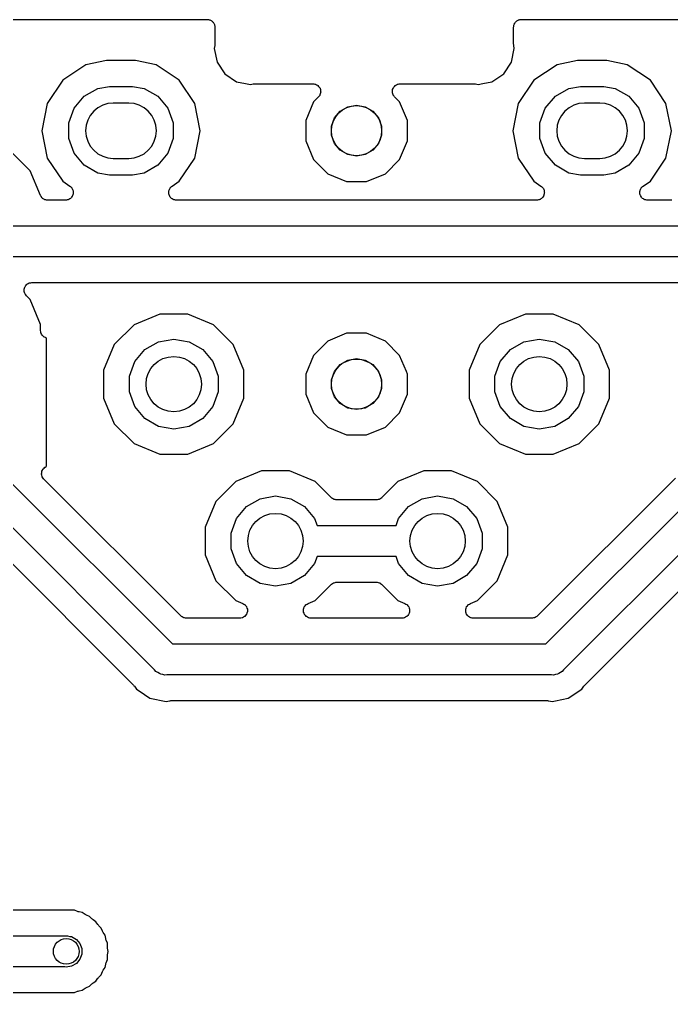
# Model space of a CAD drawing. Extents: x 24 to 196, y -189 to -31.
# Drawn here: x 79.66 to 92.52, y -50.39 to -31.18 of the extents above; entities that cross this region are included whole.
import ezdxf

# ---------------------------------------------------------------- set-up
doc = ezdxf.new("R2010")
doc.units = 0
doc.header["$MEASUREMENT"] = 0
doc.layers.add('BLACK', color=7, linetype='CONTINUOUS')

msp = doc.modelspace()

# ---------------------------------------------------------------- linework, layer by layer
at = {"layer": 'BLACK', "linetype": 'CONTINUOUS'}
for p, q in [((78.7273, -31.1785), (83.3628, -31.1785)), ((83.3628, -31.1785), (83.3759, -31.1808)), ((83.3759, -31.1808), (83.3893, -31.1808)), ((83.3893, -31.1808), (83.4018, -31.1854)), ((83.4018, -31.1854), (83.4149, -31.1877)), ((83.4149, -31.1877), (83.4265, -31.1944)), ((83.4265, -31.1944), (83.439, -31.1989)), ((83.439, -31.1989), (83.4492, -31.2075)), ((83.4492, -31.2075), (83.4608, -31.2142)), ((83.4608, -31.2142), (83.4693, -31.2244)), ((83.4693, -31.2244), (83.4795, -31.2329)), ((83.4795, -31.2329), (83.4862, -31.2445)), ((83.4862, -31.2445), (83.4948, -31.2547)), ((83.4948, -31.2547), (83.4993, -31.2672)), ((83.4993, -31.2672), (83.506, -31.2788)), ((83.506, -31.2788), (83.5083, -31.2919)), ((83.5083, -31.2919), (83.5129, -31.3044)), ((83.5129, -31.3044), (83.5129, -31.3178)), ((83.5129, -31.3178), (83.5152, -31.3309)), ((89.408, -31.3309), (89.4103, -31.3178)), ((89.4103, -31.3044), (89.4149, -31.2919)), ((89.4103, -31.3178), (89.4103, -31.3044)), ((89.4149, -31.2919), (89.4172, -31.2788)), ((89.4172, -31.2788), (89.4239, -31.2672)), ((89.4239, -31.2672), (89.4284, -31.2547)), ((89.4284, -31.2547), (89.437, -31.2445)), ((89.437, -31.2445), (89.4437, -31.2329)), ((89.4437, -31.2329), (89.4539, -31.2244)), ((89.4539, -31.2244), (89.4624, -31.2142)), ((89.4624, -31.2142), (89.474, -31.2075)), ((89.474, -31.2075), (89.4842, -31.1989)), ((89.4842, -31.1989), (89.4967, -31.1944)), ((89.4967, -31.1944), (89.5083, -31.1877)), ((89.5083, -31.1877), (89.5214, -31.1854)), ((89.5214, -31.1854), (89.5339, -31.1808)), ((89.5339, -31.1808), (89.5473, -31.1808)), ((89.5473, -31.1808), (89.5604, -31.1785)), ((89.5604, -31.1785), (94.1959, -31.1785)), ((83.5152, -31.3309), (83.5152, -31.6662)), ((89.408, -31.6662), (89.408, -31.3309)), ((83.5123, -31.6959), (83.5015, -31.75)), ((83.5126, -31.6809), (83.5123, -31.6959)), ((83.5152, -31.6662), (83.5126, -31.6809)), ((89.4106, -31.6809), (89.408, -31.6662)), ((89.4109, -31.6959), (89.4106, -31.6809)), ((89.4217, -31.75), (89.4109, -31.6959)), ((83.5015, -31.75), (83.5557, -32.0225)), ((89.3675, -32.0225), (89.4217, -31.75)), ((80.9685, -32.0716), (80.5106, -32.3776)), ((81.3723, -31.9913), (80.9685, -32.0716)), ((81.9497, -31.9913), (81.3723, -31.9913)), ((82.3535, -32.0716), (81.9497, -31.9913)), ((82.8114, -32.3776), (82.3535, -32.0716)), ((83.5557, -32.0225), (83.7101, -32.2536)), ((89.2131, -32.2536), (89.3675, -32.0225)), ((90.2649, -32.0716), (89.807, -32.3776)), ((90.6687, -31.9913), (90.2649, -32.0716)), ((91.2461, -31.9913), (90.6687, -31.9913)), ((91.6499, -32.0716), (91.2461, -31.9913)), ((92.1078, -32.3776), (91.6499, -32.0716)), ((83.7101, -32.2536), (83.9412, -32.408)), ((88.982, -32.408), (89.2131, -32.2536)), ((80.5106, -32.3776), (80.2046, -32.8355)), ((83.1174, -32.8355), (82.8114, -32.3776)), ((83.9412, -32.408), (84.1209, -32.4437)), ((84.1209, -32.4437), (84.2137, -32.4622)), ((84.2137, -32.4622), (84.2678, -32.4514)), ((84.2678, -32.4514), (84.2828, -32.4511)), ((84.2828, -32.4511), (84.2975, -32.4485)), ((84.2975, -32.4485), (85.4495, -32.4485)), ((85.4495, -32.4485), (85.4691, -32.452)), ((85.4691, -32.452), (85.4889, -32.4537)), ((85.4889, -32.4537), (85.495, -32.4565)), ((85.495, -32.4565), (85.5016, -32.4577)), ((85.5016, -32.4577), (85.5189, -32.4676)), ((85.5189, -32.4676), (85.5369, -32.4761)), ((87.0815, -32.4761), (87.0995, -32.4676)), ((87.0995, -32.4676), (87.1168, -32.4577)), ((87.1168, -32.4577), (87.1234, -32.4565)), ((87.1234, -32.4565), (87.1295, -32.4537)), ((87.1295, -32.4537), (87.1493, -32.452)), ((87.1493, -32.452), (87.1689, -32.4485)), ((87.1689, -32.4485), (88.6257, -32.4485)), ((88.6257, -32.4485), (88.6404, -32.4511)), ((88.6404, -32.4511), (88.6554, -32.4514)), ((88.6554, -32.4514), (88.7095, -32.4622)), ((88.7095, -32.4622), (88.8023, -32.4437)), ((88.8023, -32.4437), (88.982, -32.408)), ((88.8023, -32.4437), (88.8023, -32.4437)), ((89.807, -32.3776), (89.501, -32.8355)), ((92.4138, -32.8355), (92.1078, -32.3776)), ((80.9366, -32.694), (81.2043, -32.5394)), ((81.2043, -32.5394), (81.4319, -32.4993)), ((81.4319, -32.4993), (81.8901, -32.4993)), ((81.8901, -32.4993), (82.1177, -32.5394)), ((82.1177, -32.5394), (82.3854, -32.694)), ((85.5369, -32.4761), (85.5416, -32.4808)), ((85.5416, -32.4808), (85.5475, -32.4842)), ((85.5475, -32.4842), (85.5602, -32.4994)), ((85.5602, -32.4994), (85.5743, -32.5135)), ((85.5743, -32.5135), (85.5772, -32.5196)), ((85.5772, -32.5196), (85.5815, -32.5247)), ((85.5815, -32.5247), (85.5883, -32.5434)), ((85.5876, -32.6653), (85.5838, -32.6708)), ((85.5928, -32.6461), (85.5876, -32.6653)), ((85.5883, -32.5434), (85.5967, -32.5615)), ((85.5996, -32.6274), (85.5928, -32.6461)), ((85.5967, -32.5615), (85.5973, -32.5681)), ((85.5973, -32.5681), (85.5996, -32.5744)), ((85.5996, -32.5744), (85.5996, -32.5944)), ((85.5996, -32.5944), (85.6013, -32.6142)), ((85.6013, -32.6142), (85.5996, -32.6207)), ((85.5996, -32.6207), (85.5996, -32.6274)), ((87.0171, -32.6142), (87.0188, -32.5944)), ((87.0188, -32.6207), (87.0171, -32.6142)), ((87.0188, -32.5744), (87.0211, -32.5681)), ((87.0188, -32.5944), (87.0188, -32.5744)), ((87.0188, -32.6274), (87.0188, -32.6207)), ((87.0256, -32.6461), (87.0188, -32.6274)), ((87.0211, -32.5681), (87.0217, -32.5615)), ((87.0217, -32.5615), (87.0301, -32.5434)), ((87.0308, -32.6653), (87.0256, -32.6461)), ((87.0301, -32.5434), (87.0369, -32.5247)), ((87.0346, -32.6708), (87.0308, -32.6653)), ((87.0369, -32.5247), (87.0412, -32.5196)), ((87.0412, -32.5196), (87.0441, -32.5135)), ((87.0441, -32.5135), (87.0581, -32.4994)), ((87.0581, -32.4994), (87.0709, -32.4842)), ((87.0709, -32.4842), (87.0768, -32.4808)), ((87.0768, -32.4808), (87.0815, -32.4761)), ((90.233, -32.694), (90.5007, -32.5394)), ((90.5007, -32.5394), (90.7283, -32.4993)), ((90.7283, -32.4993), (91.1865, -32.4993)), ((91.1865, -32.4993), (91.4141, -32.5394)), ((91.4141, -32.5394), (91.6818, -32.694)), ((80.2046, -32.8355), (80.0972, -33.3756)), ((80.738, -32.9307), (80.9366, -32.694)), ((81.4021, -32.84), (81.2996, -32.8711)), ((81.5086, -32.8295), (81.4021, -32.84)), ((81.8134, -32.8295), (81.5086, -32.8295)), ((81.9199, -32.84), (81.8134, -32.8295)), ((82.0224, -32.8711), (81.9199, -32.84)), ((82.3854, -32.694), (82.584, -32.9307)), ((83.2248, -33.3756), (83.1174, -32.8355)), ((85.4586, -32.8073), (85.3059, -33.176)), ((85.5573, -32.7087), (85.4586, -32.8073)), ((85.5687, -32.6924), (85.5573, -32.7087)), ((85.5815, -32.6771), (85.5687, -32.6924)), ((85.5838, -32.6708), (85.5815, -32.6771)), ((87.0369, -32.6771), (87.0346, -32.6708)), ((87.0497, -32.6924), (87.0369, -32.6771)), ((87.0611, -32.7087), (87.0497, -32.6924)), ((87.1598, -32.8073), (87.0611, -32.7087)), ((87.3125, -33.176), (87.1598, -32.8073)), ((89.501, -32.8355), (89.3936, -33.3756)), ((90.0344, -32.9307), (90.233, -32.694)), ((90.6985, -32.84), (90.596, -32.8711)), ((90.805, -32.8295), (90.6985, -32.84)), ((91.1098, -32.8295), (90.805, -32.8295)), ((91.2163, -32.84), (91.1098, -32.8295)), ((91.3188, -32.8711), (91.2163, -32.84)), ((91.6818, -32.694), (91.8804, -32.9307)), ((92.5212, -33.3756), (92.4138, -32.8355)), ((80.6323, -33.2211), (80.738, -32.9307)), ((81.1224, -32.9894), (81.0545, -33.0722)), ((81.2052, -32.9215), (81.1224, -32.9894)), ((81.2996, -32.8711), (81.2052, -32.9215)), ((82.1168, -32.9215), (82.0224, -32.8711)), ((82.1996, -32.9894), (82.1168, -32.9215)), ((82.2675, -33.0722), (82.1996, -32.9894)), ((82.584, -32.9307), (82.6897, -33.2211)), ((85.8736, -33.1241), (85.9859, -32.9903)), ((85.9859, -32.9903), (86.1372, -32.903)), ((86.1372, -32.903), (86.3092, -32.8727)), ((86.3092, -32.8727), (86.4812, -32.903)), ((86.4812, -32.903), (86.6325, -32.9903)), ((86.6325, -32.9903), (86.7448, -33.1241)), ((89.9287, -33.2211), (90.0344, -32.9307)), ((90.4188, -32.9894), (90.3509, -33.0722)), ((90.5016, -32.9215), (90.4188, -32.9894)), ((90.596, -32.8711), (90.5016, -32.9215)), ((91.4132, -32.9215), (91.3188, -32.8711)), ((91.496, -32.9894), (91.4132, -32.9215)), ((91.5639, -33.0722), (91.496, -32.9894)), ((91.8804, -32.9307), (91.9861, -33.2211)), ((80.6323, -33.5301), (80.6323, -33.2211)), ((81.0041, -33.1666), (80.973, -33.2691)), ((81.0545, -33.0722), (81.0041, -33.1666)), ((82.3179, -33.1666), (82.2675, -33.0722)), ((82.349, -33.2691), (82.3179, -33.1666)), ((82.6897, -33.2211), (82.6897, -33.5301)), ((85.3059, -33.176), (85.3059, -33.5752)), ((85.8139, -33.2883), (85.8736, -33.1241)), ((86.7448, -33.1241), (86.8045, -33.2883)), ((87.3125, -33.5752), (87.3125, -33.176)), ((89.9287, -33.5301), (89.9287, -33.2211)), ((90.3005, -33.1666), (90.2694, -33.2691)), ((90.3509, -33.0722), (90.3005, -33.1666)), ((91.6143, -33.1666), (91.5639, -33.0722)), ((91.6454, -33.2691), (91.6143, -33.1666)), ((91.9861, -33.2211), (91.9861, -33.5301)), ((80.0972, -33.3756), (80.2046, -33.9157)), ((80.973, -33.2691), (80.9625, -33.3756)), ((80.9625, -33.3756), (80.973, -33.4821)), ((82.3595, -33.3756), (82.349, -33.2691)), ((82.349, -33.4821), (82.3595, -33.3756)), ((83.1174, -33.9157), (83.2248, -33.3756)), ((85.8139, -33.4629), (85.8139, -33.2883)), ((86.8045, -33.2883), (86.8045, -33.4629)), ((89.3936, -33.3756), (89.501, -33.9157)), ((90.2694, -33.2691), (90.2589, -33.3756)), ((90.2589, -33.3756), (90.2694, -33.4821)), ((91.6559, -33.3756), (91.6454, -33.2691)), ((91.6454, -33.4821), (91.6559, -33.3756)), ((92.4138, -33.9157), (92.5212, -33.3756)), ((80.738, -33.8205), (80.6323, -33.5301)), ((80.973, -33.4821), (81.0041, -33.5846)), ((81.0041, -33.5846), (81.0545, -33.679)), ((82.2675, -33.679), (82.3179, -33.5846)), ((82.3179, -33.5846), (82.349, -33.4821)), ((82.6897, -33.5301), (82.584, -33.8205)), ((85.3059, -33.5752), (85.4586, -33.9439)), ((85.8736, -33.6271), (85.8139, -33.4629)), ((86.8045, -33.4629), (86.7448, -33.6271)), ((87.1598, -33.9439), (87.3125, -33.5752)), ((90.0344, -33.8205), (89.9287, -33.5301)), ((90.2694, -33.4821), (90.3005, -33.5846)), ((90.3005, -33.5846), (90.3509, -33.679)), ((91.5639, -33.679), (91.6143, -33.5846)), ((91.6143, -33.5846), (91.6454, -33.4821)), ((91.9861, -33.5301), (91.8804, -33.8205)), ((79.8705, -34.1696), (79.4954, -33.7945)), ((81.0545, -33.679), (81.1224, -33.7618)), ((81.1224, -33.7618), (81.2052, -33.8297)), ((82.1168, -33.8297), (82.1996, -33.7618)), ((82.1996, -33.7618), (82.2675, -33.679)), ((85.9859, -33.7609), (85.8736, -33.6271)), ((86.1372, -33.8482), (85.9859, -33.7609)), ((86.6325, -33.7609), (86.4812, -33.8482)), ((86.7448, -33.6271), (86.6325, -33.7609)), ((90.3509, -33.679), (90.4188, -33.7618)), ((90.4188, -33.7618), (90.5016, -33.8297)), ((91.4132, -33.8297), (91.496, -33.7618)), ((91.496, -33.7618), (91.5639, -33.679)), ((80.2046, -33.9157), (80.5106, -34.3736)), ((80.9366, -34.0572), (80.738, -33.8205)), ((81.2052, -33.8297), (81.2996, -33.8801)), ((81.2996, -33.8801), (81.4021, -33.9112)), ((81.4021, -33.9112), (81.5086, -33.9217)), ((81.5086, -33.9217), (81.8134, -33.9217)), ((81.8134, -33.9217), (81.9199, -33.9112)), ((81.9199, -33.9112), (82.0224, -33.8801)), ((82.0224, -33.8801), (82.1168, -33.8297)), ((82.584, -33.8205), (82.3854, -34.0572)), ((82.8114, -34.3736), (83.1174, -33.9157)), ((85.4586, -33.9439), (85.7409, -34.2262)), ((86.3092, -33.8785), (86.1372, -33.8482)), ((86.4812, -33.8482), (86.3092, -33.8785)), ((86.8775, -34.2262), (87.1598, -33.9439)), ((89.501, -33.9157), (89.807, -34.3736)), ((90.233, -34.0572), (90.0344, -33.8205)), ((90.5016, -33.8297), (90.596, -33.8801)), ((90.596, -33.8801), (90.6985, -33.9112)), ((90.6985, -33.9112), (90.805, -33.9217)), ((90.805, -33.9217), (91.1098, -33.9217)), ((91.1098, -33.9217), (91.2163, -33.9112)), ((91.2163, -33.9112), (91.3188, -33.8801)), ((91.3188, -33.8801), (91.4132, -33.8297)), ((91.8804, -33.8205), (91.6818, -34.0572)), ((92.1078, -34.3736), (92.4138, -33.9157)), ((80.0708, -34.6531), (79.8705, -34.1696)), ((81.2043, -34.2118), (80.9366, -34.0572)), ((82.3854, -34.0572), (82.1177, -34.2118)), ((90.5007, -34.2118), (90.233, -34.0572)), ((91.6818, -34.0572), (91.4141, -34.2118)), ((80.5106, -34.3736), (80.6519, -34.4681)), ((81.4319, -34.2519), (81.2043, -34.2118)), ((81.8901, -34.2519), (81.4319, -34.2519)), ((82.1177, -34.2118), (81.8901, -34.2519)), ((82.6701, -34.4681), (82.8114, -34.3736)), ((85.7409, -34.2262), (86.1096, -34.3789)), ((86.1096, -34.3789), (86.5088, -34.3789)), ((86.5088, -34.3789), (86.8775, -34.2262)), ((89.807, -34.3736), (89.9483, -34.4681)), ((90.7283, -34.2519), (90.5007, -34.2118)), ((91.1865, -34.2519), (90.7283, -34.2519)), ((91.4141, -34.2118), (91.1865, -34.2519)), ((91.9665, -34.4681), (92.1078, -34.3736)), ((80.6519, -34.4681), (80.658, -34.4739)), ((80.658, -34.4739), (80.6652, -34.4781)), ((80.6652, -34.4781), (80.677, -34.4921)), ((80.677, -34.4921), (80.6902, -34.5047)), ((80.6902, -34.5047), (80.6939, -34.5122)), ((80.6939, -34.5122), (80.6993, -34.5186)), ((80.6993, -34.5186), (80.7055, -34.5358)), ((80.7055, -34.5358), (80.7136, -34.5522)), ((80.7136, -34.5522), (80.7145, -34.5605)), ((80.7145, -34.5605), (80.7174, -34.5683)), ((80.7174, -34.5683), (80.7174, -34.5866)), ((80.7174, -34.5866), (80.7193, -34.6048)), ((82.6026, -34.6048), (82.6046, -34.5866)), ((82.6046, -34.5683), (82.6075, -34.5605)), ((82.6046, -34.5866), (82.6046, -34.5683)), ((82.6075, -34.5605), (82.6084, -34.5522)), ((82.6084, -34.5522), (82.6165, -34.5358)), ((82.6165, -34.5358), (82.6227, -34.5186)), ((82.6227, -34.5186), (82.6281, -34.5122)), ((82.6281, -34.5122), (82.6318, -34.5047)), ((82.6318, -34.5047), (82.645, -34.4921)), ((82.645, -34.4921), (82.6568, -34.4781)), ((82.6568, -34.4781), (82.664, -34.4739)), ((82.664, -34.4739), (82.6701, -34.4681)), ((89.9483, -34.4681), (89.9544, -34.4739)), ((89.9544, -34.4739), (89.9616, -34.4781)), ((89.9616, -34.4781), (89.9734, -34.4921)), ((89.9734, -34.4921), (89.9866, -34.5047)), ((89.9866, -34.5047), (89.9903, -34.5122)), ((89.9903, -34.5122), (89.9957, -34.5186)), ((89.9957, -34.5186), (90.0019, -34.5358)), ((90.0019, -34.5358), (90.01, -34.5522)), ((90.01, -34.5522), (90.0109, -34.5605)), ((90.0109, -34.5605), (90.0138, -34.5683)), ((90.0138, -34.5683), (90.0138, -34.5866)), ((90.0138, -34.5866), (90.0157, -34.6048)), ((91.8991, -34.6048), (91.901, -34.5866)), ((91.901, -34.5683), (91.9039, -34.5605)), ((91.901, -34.5866), (91.901, -34.5683)), ((91.9039, -34.5605), (91.9048, -34.5522)), ((91.9048, -34.5522), (91.9129, -34.5358)), ((91.9129, -34.5358), (91.9191, -34.5186)), ((91.9191, -34.5186), (91.9245, -34.5122)), ((91.9245, -34.5122), (91.9282, -34.5047)), ((91.9282, -34.5047), (91.9414, -34.4921)), ((91.9414, -34.4921), (91.9532, -34.4781)), ((91.9532, -34.4781), (91.9604, -34.4739)), ((91.9604, -34.4739), (91.9665, -34.4681)), ((80.0761, -34.6616), (80.0708, -34.6531)), ((80.0796, -34.671), (80.0761, -34.6616)), ((80.0903, -34.6837), (80.0796, -34.671)), ((80.0992, -34.6978), (80.0903, -34.6837)), ((80.1071, -34.7039), (80.0992, -34.6978)), ((80.1136, -34.7115), (80.1071, -34.7039)), ((80.128, -34.7199), (80.1136, -34.7115)), ((80.1412, -34.73), (80.128, -34.7199)), ((80.1507, -34.733), (80.1412, -34.73)), ((80.1594, -34.738), (80.1507, -34.733)), ((80.1758, -34.7409), (80.1594, -34.738)), ((80.1917, -34.7459), (80.1758, -34.7409)), ((80.2017, -34.7455), (80.1917, -34.7459)), ((80.2116, -34.7472), (80.2017, -34.7455)), ((80.5673, -34.7472), (80.2116, -34.7472)), ((80.5755, -34.7457), (80.5673, -34.7472)), ((80.5839, -34.7463), (80.5755, -34.7457)), ((80.6014, -34.7412), (80.5839, -34.7463)), ((80.6194, -34.738), (80.6014, -34.7412)), ((80.6266, -34.7338), (80.6194, -34.738)), ((80.6347, -34.7315), (80.6266, -34.7338)), ((80.6494, -34.7207), (80.6347, -34.7315)), ((80.6652, -34.7115), (80.6494, -34.7207)), ((80.6706, -34.7051), (80.6652, -34.7115)), ((80.6774, -34.7002), (80.6706, -34.7051)), ((80.6875, -34.685), (80.6774, -34.7002)), ((80.6993, -34.671), (80.6875, -34.685)), ((80.7021, -34.6631), (80.6993, -34.671)), ((80.7068, -34.6562), (80.7021, -34.6631)), ((80.7111, -34.6384), (80.7068, -34.6562)), ((80.7174, -34.6213), (80.7111, -34.6384)), ((80.7193, -34.6048), (80.7174, -34.6129)), ((80.7174, -34.6129), (80.7174, -34.6213)), ((82.6046, -34.6129), (82.6026, -34.6048)), ((82.6046, -34.6213), (82.6046, -34.6129)), ((82.6109, -34.6384), (82.6046, -34.6213)), ((82.6152, -34.6562), (82.6109, -34.6384)), ((82.6199, -34.6631), (82.6152, -34.6562)), ((82.6227, -34.671), (82.6199, -34.6631)), ((82.6345, -34.685), (82.6227, -34.671)), ((82.6446, -34.7002), (82.6345, -34.685)), ((82.6514, -34.7051), (82.6446, -34.7002)), ((82.6568, -34.7115), (82.6514, -34.7051)), ((82.6726, -34.7207), (82.6568, -34.7115)), ((82.6873, -34.7315), (82.6726, -34.7207)), ((82.6953, -34.7338), (82.6873, -34.7315)), ((82.7026, -34.738), (82.6953, -34.7338)), ((82.7206, -34.7412), (82.7026, -34.738)), ((82.7381, -34.7463), (82.7206, -34.7412)), ((82.7465, -34.7457), (82.7381, -34.7463)), ((82.7547, -34.7472), (82.7465, -34.7457)), ((89.8637, -34.7472), (82.7547, -34.7472)), ((89.8719, -34.7457), (89.8637, -34.7472)), ((89.8803, -34.7463), (89.8719, -34.7457)), ((89.8978, -34.7412), (89.8803, -34.7463)), ((89.9158, -34.738), (89.8978, -34.7412)), ((89.923, -34.7338), (89.9158, -34.738)), ((89.9311, -34.7315), (89.923, -34.7338)), ((89.9458, -34.7207), (89.9311, -34.7315)), ((89.9616, -34.7115), (89.9458, -34.7207)), ((89.967, -34.7051), (89.9616, -34.7115)), ((89.9738, -34.7002), (89.967, -34.7051)), ((89.9839, -34.685), (89.9738, -34.7002)), ((89.9957, -34.671), (89.9839, -34.685)), ((89.9985, -34.6631), (89.9957, -34.671)), ((90.0032, -34.6562), (89.9985, -34.6631)), ((90.0075, -34.6384), (90.0032, -34.6562)), ((90.0138, -34.6213), (90.0075, -34.6384)), ((90.0157, -34.6048), (90.0138, -34.6129)), ((90.0138, -34.6129), (90.0138, -34.6213)), ((91.901, -34.6129), (91.8991, -34.6048)), ((91.901, -34.6213), (91.901, -34.6129)), ((91.9073, -34.6384), (91.901, -34.6213)), ((91.9116, -34.6562), (91.9073, -34.6384)), ((91.9163, -34.6631), (91.9116, -34.6562)), ((91.9191, -34.671), (91.9163, -34.6631)), ((91.9309, -34.685), (91.9191, -34.671)), ((91.941, -34.7002), (91.9309, -34.685)), ((91.9478, -34.7051), (91.941, -34.7002)), ((91.9532, -34.7115), (91.9478, -34.7051)), ((91.969, -34.7207), (91.9532, -34.7115)), ((91.9837, -34.7315), (91.969, -34.7207)), ((91.9917, -34.7338), (91.9837, -34.7315)), ((91.999, -34.738), (91.9917, -34.7338)), ((92.017, -34.7412), (91.999, -34.738)), ((92.0345, -34.7463), (92.017, -34.7412)), ((92.0429, -34.7457), (92.0345, -34.7463)), ((92.0511, -34.7472), (92.0429, -34.7457)), ((92.5084, -34.7472), (92.0511, -34.7472)), ((92.5183, -34.7455), (92.5084, -34.7472)), ((92.5283, -34.7459), (92.5183, -34.7455)), ((79.5013, -35.2552), (93.2187, -35.2552)), ((93.3317, -35.8648), (79.3883, -35.8648)), ((79.7515, -36.4987), (79.7538, -36.4924)), ((79.7515, -36.5187), (79.7515, -36.4987)), ((79.7538, -36.4924), (79.7544, -36.4858)), ((79.7544, -36.4858), (79.7628, -36.4677)), ((79.7628, -36.4677), (79.7696, -36.449)), ((79.7696, -36.449), (79.7739, -36.4439)), ((79.7739, -36.4439), (79.7767, -36.4378)), ((79.7767, -36.4378), (79.7908, -36.4237)), ((79.7908, -36.4237), (79.8036, -36.4085)), ((79.8036, -36.4085), (79.8094, -36.4051)), ((79.8094, -36.4051), (79.8142, -36.4004)), ((79.8142, -36.4004), (79.8322, -36.3919)), ((79.8322, -36.3919), (79.8495, -36.382)), ((79.8495, -36.382), (79.8561, -36.3808)), ((79.8561, -36.3808), (79.8621, -36.378)), ((79.8621, -36.378), (79.882, -36.3763)), ((79.882, -36.3763), (79.9016, -36.3728)), ((79.9016, -36.3728), (92.7354, -36.3728)), ((79.7498, -36.5385), (79.7515, -36.5187)), ((79.7515, -36.545), (79.7498, -36.5385)), ((79.7515, -36.5517), (79.7515, -36.545)), ((79.7583, -36.5704), (79.7515, -36.5517)), ((79.7635, -36.5896), (79.7583, -36.5704)), ((79.7673, -36.5951), (79.7635, -36.5896)), ((79.7696, -36.6014), (79.7673, -36.5951)), ((79.7824, -36.6167), (79.7696, -36.6014)), ((79.7938, -36.633), (79.7824, -36.6167)), ((79.8705, -36.7096), (79.7938, -36.633)), ((80.0735, -37.1998), (79.8705, -36.7096)), ((82.427, -36.9951), (81.9183, -37.2058)), ((82.9778, -36.9951), (82.427, -36.9951)), ((83.4865, -37.2058), (82.9778, -36.9951)), ((89.6406, -36.9951), (89.1319, -37.2058)), ((90.1914, -36.9951), (89.6406, -36.9951)), ((90.7001, -37.2058), (90.1914, -36.9951)), ((80.0735, -37.3202), (80.0735, -37.1998)), ((81.9183, -37.2058), (81.5288, -37.5953)), ((83.876, -37.5953), (83.4865, -37.2058)), ((89.1319, -37.2058), (88.7424, -37.5953)), ((91.0896, -37.5953), (90.7001, -37.2058)), ((80.0778, -37.3446), (80.0735, -37.3202)), ((80.0816, -37.3692), (80.0778, -37.3446)), ((80.0824, -37.3706), (80.0816, -37.3692)), ((80.0827, -37.3723), (80.0824, -37.3706)), ((80.0951, -37.3938), (80.0827, -37.3723)), ((80.107, -37.4156), (80.0951, -37.3938)), ((80.1083, -37.4167), (80.107, -37.4156)), ((80.1092, -37.4181), (80.1083, -37.4167)), ((80.1282, -37.4341), (80.1092, -37.4181)), ((80.1468, -37.4505), (80.1282, -37.4341)), ((80.1484, -37.4511), (80.1468, -37.4505)), ((80.1497, -37.4522), (80.1484, -37.4511)), ((80.173, -37.4607), (80.1497, -37.4522)), ((80.1802, -37.4634), (80.173, -37.4607)), ((80.1852, -37.4668), (80.1802, -37.4634)), ((80.1878, -37.48), (80.1852, -37.4668)), ((86.1096, -37.3761), (85.7409, -37.5288)), ((86.5088, -37.3761), (86.1096, -37.3761)), ((86.8775, -37.5288), (86.5088, -37.3761)), ((80.1878, -39.99), (80.1878, -37.48)), ((81.5288, -37.5953), (81.3181, -38.104)), ((82.1304, -37.6978), (82.3981, -37.5432)), ((82.3981, -37.5432), (82.7024, -37.4896)), ((82.7024, -37.4896), (83.0067, -37.5432)), ((83.0067, -37.5432), (83.2744, -37.6978)), ((84.0867, -38.104), (83.876, -37.5953)), ((85.7409, -37.5288), (85.4586, -37.8111)), ((87.1598, -37.8111), (86.8775, -37.5288)), ((88.7424, -37.5953), (88.5317, -38.104)), ((89.344, -37.6978), (89.6117, -37.5432)), ((89.6117, -37.5432), (89.916, -37.4896)), ((89.916, -37.4896), (90.2203, -37.5432)), ((90.2203, -37.5432), (90.488, -37.6978)), ((91.3003, -38.104), (91.0896, -37.5953)), ((81.9318, -37.9345), (82.1304, -37.6978)), ((83.2744, -37.6978), (83.473, -37.9345)), ((85.4586, -37.8111), (85.3059, -38.1798)), ((87.2927, -38.132), (87.1598, -37.8111)), ((89.1454, -37.9345), (89.344, -37.6978)), ((90.488, -37.6978), (90.6866, -37.9345)), ((81.8261, -38.2249), (81.9318, -37.9345)), ((83.473, -37.9345), (83.5787, -38.2249)), ((85.8736, -38.1279), (85.9859, -37.9941)), ((85.9859, -37.9941), (86.1372, -37.9068)), ((86.1372, -37.9068), (86.3092, -37.8765)), ((86.3092, -37.8765), (86.4812, -37.9068)), ((86.4812, -37.9068), (86.6325, -37.9941)), ((86.6325, -37.9941), (86.7448, -38.1279)), ((89.0397, -38.2249), (89.1454, -37.9345)), ((90.6866, -37.9345), (90.7923, -38.2249)), ((81.3181, -38.104), (81.3181, -38.6548)), ((81.8261, -38.5339), (81.8261, -38.2249)), ((83.5787, -38.2249), (83.5787, -38.5339)), ((84.0867, -38.6548), (84.0867, -38.104)), ((85.3059, -38.1798), (85.3059, -38.579)), ((85.8139, -38.2921), (85.8736, -38.1279)), ((86.7448, -38.1279), (86.8045, -38.2921)), ((87.2927, -38.1321), (87.2927, -38.132)), ((87.3125, -38.1798), (87.2927, -38.1321)), ((87.3125, -38.579), (87.3125, -38.1798)), ((88.5317, -38.104), (88.5317, -38.6548)), ((89.0397, -38.5339), (89.0397, -38.2249)), ((90.7923, -38.2249), (90.7923, -38.5339)), ((91.3003, -38.6548), (91.3003, -38.104)), ((85.8139, -38.4667), (85.8139, -38.2921)), ((86.8045, -38.2921), (86.8045, -38.4667)), ((81.9318, -38.8243), (81.8261, -38.5339)), ((83.5787, -38.5339), (83.473, -38.8243)), ((85.3059, -38.579), (85.4586, -38.9477)), ((85.8736, -38.6309), (85.8139, -38.4667)), ((86.8045, -38.4667), (86.7448, -38.6309)), ((87.1598, -38.9477), (87.3125, -38.579)), ((89.1454, -38.8243), (89.0397, -38.5339)), ((90.7923, -38.5339), (90.6866, -38.8243)), ((81.3181, -38.6548), (81.5288, -39.1635)), ((83.876, -39.1635), (84.0867, -38.6548)), ((85.9859, -38.7647), (85.8736, -38.6309)), ((86.1372, -38.852), (85.9859, -38.7647)), ((86.6325, -38.7647), (86.4812, -38.852)), ((86.7448, -38.6309), (86.6325, -38.7647)), ((88.5317, -38.6548), (88.7424, -39.1635)), ((91.0896, -39.1635), (91.3003, -38.6548)), ((82.1304, -39.061), (81.9318, -38.8243)), ((83.473, -38.8243), (83.2744, -39.061)), ((85.4586, -38.9477), (85.7409, -39.23)), ((86.3092, -38.8823), (86.1372, -38.852)), ((86.4812, -38.852), (86.3092, -38.8823)), ((86.8775, -39.23), (87.1598, -38.9477)), ((89.344, -39.061), (89.1454, -38.8243)), ((90.6866, -38.8243), (90.488, -39.061)), ((81.5288, -39.1635), (81.9183, -39.553)), ((82.3981, -39.2156), (82.1304, -39.061)), ((83.2744, -39.061), (83.0067, -39.2156)), ((83.4865, -39.553), (83.876, -39.1635)), ((88.7424, -39.1635), (89.1319, -39.553)), ((89.6117, -39.2156), (89.344, -39.061)), ((90.488, -39.061), (90.2203, -39.2156)), ((90.7001, -39.553), (91.0896, -39.1635)), ((82.7024, -39.2692), (82.3981, -39.2156)), ((83.0067, -39.2156), (82.7024, -39.2692)), ((85.7409, -39.23), (86.1096, -39.3827)), ((86.1096, -39.3827), (86.5088, -39.3827)), ((86.5088, -39.3827), (86.8775, -39.23)), ((89.916, -39.2692), (89.6117, -39.2156)), ((90.2203, -39.2156), (89.916, -39.2692)), ((81.9183, -39.553), (82.427, -39.7637)), ((82.9778, -39.7637), (83.4865, -39.553)), ((89.1319, -39.553), (89.6406, -39.7637)), ((90.1914, -39.7637), (90.7001, -39.553)), ((82.427, -39.7637), (82.9778, -39.7637)), ((89.6406, -39.7637), (90.1914, -39.7637)), ((80.0935, -40.1493), (80.0968, -40.128)), ((80.0943, -40.1534), (80.0935, -40.1493)), ((80.094, -40.1558), (80.0943, -40.1534)), ((80.0943, -40.1566), (80.094, -40.1558)), ((80.094, -40.1591), (80.0943, -40.1566)), ((80.0996, -40.18), (80.094, -40.1591)), ((80.0968, -40.128), (80.0986, -40.1064)), ((80.0986, -40.1064), (80.0997, -40.1041)), ((80.0997, -40.1041), (80.0998, -40.1032)), ((80.0998, -40.1032), (80.1009, -40.101)), ((80.1009, -40.101), (80.1015, -40.097)), ((80.1015, -40.097), (80.1119, -40.078)), ((80.1119, -40.078), (80.121, -40.0584)), ((80.121, -40.0584), (80.1227, -40.0568)), ((80.1227, -40.0568), (80.1232, -40.0557)), ((80.1232, -40.0557), (80.1251, -40.0539)), ((80.1251, -40.0539), (80.1269, -40.0506)), ((80.1269, -40.0506), (80.1431, -40.0363)), ((80.1431, -40.0363), (80.1584, -40.021)), ((80.1584, -40.021), (80.1604, -40.0201)), ((80.1604, -40.0201), (80.1615, -40.0191)), ((80.1615, -40.0191), (80.1852, -40.0032)), ((80.1852, -40.0032), (80.1878, -39.99)), ((84.4336, -40.0939), (83.9249, -40.3046)), ((84.9844, -40.0939), (84.4336, -40.0939)), ((85.4931, -40.3046), (84.9844, -40.0939)), ((87.634, -40.0939), (87.1253, -40.3046)), ((88.1848, -40.0939), (87.634, -40.0939)), ((88.6935, -40.3046), (88.1848, -40.0939)), ((79.4991, -40.333), (82.6763, -43.5102)), ((80.1039, -40.2012), (80.0996, -40.18)), ((80.106, -40.2048), (80.1039, -40.2012)), ((80.1066, -40.2072), (80.106, -40.2048)), ((80.1071, -40.2079), (80.1066, -40.2072)), ((80.1077, -40.2103), (80.1071, -40.2079)), ((80.1201, -40.228), (80.1077, -40.2103)), ((80.1314, -40.2465), (80.1201, -40.228)), ((80.1346, -40.249), (80.1314, -40.2465)), ((80.136, -40.2512), (80.1346, -40.249)), ((80.1368, -40.2517), (80.136, -40.2512)), ((80.1381, -40.2536), (80.1368, -40.2517)), ((82.842, -42.9576), (80.1381, -40.2536)), ((83.9249, -40.3046), (83.5354, -40.6941)), ((85.8093, -40.6208), (85.4931, -40.3046)), ((87.1253, -40.3046), (86.8091, -40.6208)), ((89.083, -40.6941), (88.6935, -40.3046)), ((92.6019, -40.2337), (89.878, -42.9576)), ((90.0437, -43.5102), (93.2209, -40.333)), ((83.5354, -40.6941), (83.3247, -41.2028)), ((84.137, -40.7966), (84.4047, -40.642)), ((84.4047, -40.642), (84.709, -40.5884)), ((84.709, -40.5884), (85.0133, -40.642)), ((85.0133, -40.642), (85.281, -40.7966)), ((85.8148, -40.6246), (85.8093, -40.6208)), ((85.8191, -40.6297), (85.8148, -40.6246)), ((85.8363, -40.6397), (85.8191, -40.6297)), ((85.8526, -40.6511), (85.8363, -40.6397)), ((85.8591, -40.6529), (85.8526, -40.6511)), ((85.8649, -40.6562), (85.8591, -40.6529)), ((85.8845, -40.6597), (85.8649, -40.6562)), ((85.9037, -40.6648), (85.8845, -40.6597)), ((85.9104, -40.6642), (85.9037, -40.6648)), ((85.917, -40.6654), (85.9104, -40.6642)), ((86.7014, -40.6654), (85.917, -40.6654)), ((86.708, -40.6642), (86.7014, -40.6654)), ((86.7147, -40.6648), (86.708, -40.6642)), ((86.7339, -40.6597), (86.7147, -40.6648)), ((86.7535, -40.6562), (86.7339, -40.6597)), ((86.7593, -40.6529), (86.7535, -40.6562)), ((86.7658, -40.6511), (86.7593, -40.6529)), ((86.7821, -40.6397), (86.7658, -40.6511)), ((86.7993, -40.6297), (86.7821, -40.6397)), ((86.8036, -40.6246), (86.7993, -40.6297)), ((86.8091, -40.6208), (86.8036, -40.6246)), ((87.3374, -40.7966), (87.6051, -40.642)), ((87.6051, -40.642), (87.9094, -40.5884)), ((87.9094, -40.5884), (88.2137, -40.642)), ((88.2137, -40.642), (88.4814, -40.7966)), ((89.2937, -41.2028), (89.083, -40.6941)), ((82.3251, -44.0211), (79.071, -40.7671)), ((83.9384, -41.0333), (84.137, -40.7966)), ((85.281, -40.7966), (85.4796, -41.0333)), ((87.1388, -41.0333), (87.3374, -40.7966)), ((88.4814, -40.7966), (88.68, -41.0333)), ((93.649, -40.7671), (90.3949, -44.0211)), ((83.8327, -41.3237), (83.9384, -41.0333)), ((85.4796, -41.0333), (85.5306, -41.1734)), ((87.0878, -41.1734), (87.1388, -41.0333)), ((88.68, -41.0333), (88.7857, -41.3237)), ((83.3247, -41.2028), (83.3247, -41.7536)), ((85.5306, -41.1734), (87.0878, -41.1734)), ((89.2937, -41.7536), (89.2937, -41.2028)), ((78.9687, -41.3831), (81.908, -44.3225)), ((83.8327, -41.6327), (83.8327, -41.3237)), ((88.7857, -41.3237), (88.7857, -41.6327)), ((90.812, -44.3225), (93.7513, -41.3831)), ((83.9384, -41.9231), (83.8327, -41.6327)), ((88.7857, -41.6327), (88.68, -41.9231)), ((83.3247, -41.7536), (83.5354, -42.2623)), ((85.5306, -41.783), (85.4796, -41.9231)), ((87.0878, -41.783), (85.5306, -41.783)), ((87.1388, -41.9231), (87.0878, -41.783)), ((89.083, -42.2623), (89.2937, -41.7536)), ((84.137, -42.1598), (83.9384, -41.9231)), ((85.4796, -41.9231), (85.281, -42.1598)), ((87.3374, -42.1598), (87.1388, -41.9231)), ((88.68, -41.9231), (88.4814, -42.1598)), ((83.5354, -42.2623), (83.9249, -42.6518)), ((84.4047, -42.3144), (84.137, -42.1598)), ((85.281, -42.1598), (85.0133, -42.3144)), ((87.6051, -42.3144), (87.3374, -42.1598)), ((88.4814, -42.1598), (88.2137, -42.3144)), ((88.6935, -42.6518), (89.083, -42.2623)), ((84.709, -42.368), (84.4047, -42.3144)), ((85.0133, -42.3144), (84.709, -42.368)), ((85.4931, -42.6518), (85.8093, -42.3356)), ((85.8093, -42.3356), (85.8148, -42.3318)), ((85.8148, -42.3318), (85.8191, -42.3267)), ((85.8191, -42.3267), (85.8363, -42.3167)), ((85.8363, -42.3167), (85.8526, -42.3053)), ((85.8526, -42.3053), (85.8591, -42.3035)), ((85.8591, -42.3035), (85.8649, -42.3002)), ((85.8649, -42.3002), (85.8845, -42.2967)), ((85.8845, -42.2967), (85.9037, -42.2916)), ((85.9037, -42.2916), (85.9104, -42.2922)), ((85.9104, -42.2922), (85.917, -42.291)), ((85.917, -42.291), (86.7014, -42.291)), ((86.7014, -42.291), (86.708, -42.2922)), ((86.708, -42.2922), (86.7147, -42.2916)), ((86.7147, -42.2916), (86.7339, -42.2967)), ((86.7339, -42.2967), (86.7535, -42.3002)), ((86.7535, -42.3002), (86.7593, -42.3035)), ((86.7593, -42.3035), (86.7658, -42.3053)), ((86.7658, -42.3053), (86.7821, -42.3167)), ((86.7821, -42.3167), (86.7993, -42.3267)), ((86.7993, -42.3267), (86.8036, -42.3318)), ((86.8036, -42.3318), (86.8091, -42.3356)), ((86.8091, -42.3356), (87.1253, -42.6518)), ((87.9094, -42.368), (87.6051, -42.3144)), ((88.2137, -42.3144), (87.9094, -42.368)), ((83.9249, -42.6518), (84.0631, -42.709)), ((85.3549, -42.709), (85.4931, -42.6518)), ((87.1253, -42.6518), (87.2635, -42.709)), ((88.5553, -42.709), (88.6935, -42.6518)), ((84.0631, -42.709), (84.0826, -42.7215)), ((84.0826, -42.7215), (84.1027, -42.7331)), ((84.1027, -42.7331), (84.1049, -42.7356)), ((84.1049, -42.7356), (84.1077, -42.7374)), ((84.1077, -42.7374), (84.1218, -42.7558)), ((84.1218, -42.7558), (84.1367, -42.7736)), ((84.1367, -42.7736), (84.1379, -42.7768)), ((84.1379, -42.7768), (84.1399, -42.7794)), ((84.1399, -42.7794), (84.1469, -42.8015)), ((84.1469, -42.8015), (84.1548, -42.8233)), ((84.1548, -42.8233), (84.1548, -42.8267)), ((84.1548, -42.8267), (84.1558, -42.8299)), ((84.1558, -42.8299), (84.1548, -42.8531)), ((85.2622, -42.8299), (85.2632, -42.8267)), ((85.2632, -42.8531), (85.2622, -42.8299)), ((85.2632, -42.8233), (85.2711, -42.8015)), ((85.2632, -42.8267), (85.2632, -42.8233)), ((85.2711, -42.8015), (85.2781, -42.7794)), ((85.2781, -42.7794), (85.2801, -42.7768)), ((85.2801, -42.7768), (85.2813, -42.7736)), ((85.2813, -42.7736), (85.2962, -42.7558)), ((85.2962, -42.7558), (85.3103, -42.7374)), ((85.3103, -42.7374), (85.3131, -42.7356)), ((85.3131, -42.7356), (85.3153, -42.7331)), ((85.3153, -42.7331), (85.3354, -42.7215)), ((85.3354, -42.7215), (85.3549, -42.709)), ((87.2635, -42.709), (87.283, -42.7215)), ((87.283, -42.7215), (87.3031, -42.7331)), ((87.3031, -42.7331), (87.3053, -42.7356)), ((87.3053, -42.7356), (87.3081, -42.7374)), ((87.3081, -42.7374), (87.3222, -42.7558)), ((87.3222, -42.7558), (87.3371, -42.7736)), ((87.3371, -42.7736), (87.3383, -42.7768)), ((87.3383, -42.7768), (87.3403, -42.7794)), ((87.3403, -42.7794), (87.3473, -42.8015)), ((87.3473, -42.8015), (87.3552, -42.8233)), ((87.3552, -42.8233), (87.3552, -42.8267)), ((87.3552, -42.8267), (87.3562, -42.8299)), ((87.3562, -42.8299), (87.3552, -42.8531)), ((88.4626, -42.8299), (88.4636, -42.8267)), ((88.4636, -42.8531), (88.4626, -42.8299)), ((88.4636, -42.8233), (88.4715, -42.8015)), ((88.4636, -42.8267), (88.4636, -42.8233)), ((88.4715, -42.8015), (88.4785, -42.7794)), ((88.4785, -42.7794), (88.4805, -42.7768)), ((88.4805, -42.7768), (88.4817, -42.7736)), ((88.4817, -42.7736), (88.4966, -42.7558)), ((88.4966, -42.7558), (88.5107, -42.7374)), ((88.5107, -42.7374), (88.5135, -42.7356)), ((88.5135, -42.7356), (88.5157, -42.7331)), ((88.5157, -42.7331), (88.5358, -42.7215)), ((88.5358, -42.7215), (88.5553, -42.709)), ((82.8475, -42.9614), (82.842, -42.9576)), ((82.8518, -42.9665), (82.8475, -42.9614)), ((82.8691, -42.9765), (82.8518, -42.9665)), ((82.8854, -42.9879), (82.8691, -42.9765)), ((82.8919, -42.9897), (82.8854, -42.9879)), ((82.8977, -42.993), (82.8919, -42.9897)), ((82.9173, -42.9965), (82.8977, -42.993)), ((82.9365, -43.0016), (82.9173, -42.9965)), ((82.9432, -43.001), (82.9365, -43.0016)), ((82.9498, -43.0022), (82.9432, -43.001)), ((84.0047, -43.0022), (82.9498, -43.0022)), ((84.0276, -42.9982), (84.0047, -43.0022)), ((84.0506, -42.9951), (84.0276, -42.9982)), ((84.0536, -42.9936), (84.0506, -42.9951)), ((84.0569, -42.993), (84.0536, -42.9936)), ((84.077, -42.9814), (84.0569, -42.993)), ((84.0975, -42.9707), (84.077, -42.9814)), ((84.0998, -42.9682), (84.0975, -42.9707)), ((84.1027, -42.9665), (84.0998, -42.9682)), ((84.1176, -42.9488), (84.1027, -42.9665)), ((84.1333, -42.9317), (84.1176, -42.9488)), ((84.1346, -42.9286), (84.1333, -42.9317)), ((84.1367, -42.926), (84.1346, -42.9286)), ((84.1447, -42.9042), (84.1367, -42.926)), ((84.1535, -42.8828), (84.1447, -42.9042)), ((84.1537, -42.8794), (84.1535, -42.8828)), ((84.1548, -42.8763), (84.1537, -42.8794)), ((84.1548, -42.8531), (84.1548, -42.8763)), ((85.2632, -42.8763), (85.2632, -42.8531)), ((85.2643, -42.8794), (85.2632, -42.8763)), ((85.2645, -42.8828), (85.2643, -42.8794)), ((85.2733, -42.9042), (85.2645, -42.8828)), ((85.2813, -42.926), (85.2733, -42.9042)), ((85.2834, -42.9286), (85.2813, -42.926)), ((85.2847, -42.9317), (85.2834, -42.9286)), ((85.3004, -42.9488), (85.2847, -42.9317)), ((85.3153, -42.9665), (85.3004, -42.9488)), ((85.3182, -42.9682), (85.3153, -42.9665)), ((85.3205, -42.9707), (85.3182, -42.9682)), ((85.341, -42.9814), (85.3205, -42.9707)), ((85.3611, -42.993), (85.341, -42.9814)), ((85.3644, -42.9936), (85.3611, -42.993)), ((85.3674, -42.9951), (85.3644, -42.9936)), ((85.3904, -42.9982), (85.3674, -42.9951)), ((85.4133, -43.0022), (85.3904, -42.9982)), ((87.2051, -43.0022), (85.4133, -43.0022)), ((87.228, -42.9982), (87.2051, -43.0022)), ((87.251, -42.9951), (87.228, -42.9982)), ((87.254, -42.9936), (87.251, -42.9951)), ((87.2573, -42.993), (87.254, -42.9936)), ((87.2774, -42.9814), (87.2573, -42.993)), ((87.2979, -42.9707), (87.2774, -42.9814)), ((87.3002, -42.9682), (87.2979, -42.9707)), ((87.3031, -42.9665), (87.3002, -42.9682)), ((87.318, -42.9488), (87.3031, -42.9665)), ((87.3337, -42.9317), (87.318, -42.9488)), ((87.335, -42.9286), (87.3337, -42.9317)), ((87.3371, -42.926), (87.335, -42.9286)), ((87.3451, -42.9042), (87.3371, -42.926)), ((87.3539, -42.8828), (87.3451, -42.9042)), ((87.3541, -42.8794), (87.3539, -42.8828)), ((87.3552, -42.8763), (87.3541, -42.8794)), ((87.3552, -42.8531), (87.3552, -42.8763)), ((88.4636, -42.8763), (88.4636, -42.8531)), ((88.4647, -42.8794), (88.4636, -42.8763)), ((88.4649, -42.8828), (88.4647, -42.8794)), ((88.4737, -42.9042), (88.4649, -42.8828)), ((88.4817, -42.926), (88.4737, -42.9042)), ((88.4838, -42.9286), (88.4817, -42.926)), ((88.4851, -42.9317), (88.4838, -42.9286)), ((88.5008, -42.9488), (88.4851, -42.9317)), ((88.5157, -42.9665), (88.5008, -42.9488)), ((88.5186, -42.9682), (88.5157, -42.9665)), ((88.5209, -42.9707), (88.5186, -42.9682)), ((88.5414, -42.9814), (88.5209, -42.9707)), ((88.5615, -42.993), (88.5414, -42.9814)), ((88.5648, -42.9936), (88.5615, -42.993)), ((88.5678, -42.9951), (88.5648, -42.9936)), ((88.5908, -42.9982), (88.5678, -42.9951)), ((88.6137, -43.0022), (88.5908, -42.9982)), ((89.7702, -43.0022), (88.6137, -43.0022)), ((89.7768, -43.001), (89.7702, -43.0022)), ((89.7835, -43.0016), (89.7768, -43.001)), ((89.8027, -42.9965), (89.7835, -43.0016)), ((89.8223, -42.993), (89.8027, -42.9965)), ((89.8281, -42.9897), (89.8223, -42.993)), ((89.8346, -42.9879), (89.8281, -42.9897)), ((89.8509, -42.9765), (89.8346, -42.9879)), ((89.8682, -42.9665), (89.8509, -42.9765)), ((89.8725, -42.9614), (89.8682, -42.9665)), ((89.878, -42.9576), (89.8725, -42.9614)), ((82.6763, -43.5102), (90.0437, -43.5102)), ((82.3511, -44.0521), (82.3251, -44.0211)), ((82.3861, -44.0723), (82.3511, -44.0521)), ((82.4192, -44.0955), (82.3861, -44.0723)), ((82.4324, -44.099), (82.4192, -44.0955)), ((82.4441, -44.1058), (82.4324, -44.099)), ((82.484, -44.1129), (82.4441, -44.1058)), ((82.523, -44.1233), (82.484, -44.1129)), ((82.5633, -44.1198), (82.523, -44.1233)), ((90.1567, -44.1198), (82.5633, -44.1198)), ((90.197, -44.1233), (90.1567, -44.1198)), ((90.236, -44.1129), (90.197, -44.1233)), ((90.2759, -44.1058), (90.236, -44.1129)), ((90.2876, -44.099), (90.2759, -44.1058)), ((90.3008, -44.0955), (90.2876, -44.099)), ((90.3339, -44.0723), (90.3008, -44.0955)), ((90.3689, -44.0521), (90.3339, -44.0723)), ((90.3949, -44.0211), (90.3689, -44.0521)), ((81.908, -44.3225), (81.9166, -44.3348)), ((81.9166, -44.3348), (81.927, -44.3456)), ((81.927, -44.3456), (81.964, -44.401)), ((90.756, -44.401), (90.793, -44.3456)), ((90.793, -44.3456), (90.8034, -44.3348)), ((90.8034, -44.3348), (90.812, -44.3225)), ((81.964, -44.401), (82.0194, -44.438)), ((82.0194, -44.438), (82.0194, -44.438)), ((82.0194, -44.438), (82.2329, -44.5806)), ((90.4871, -44.5806), (90.756, -44.401)), ((82.2329, -44.5806), (82.55, -44.6437)), ((82.55, -44.6437), (82.6153, -44.6307)), ((82.6153, -44.6307), (82.6303, -44.6304)), ((82.6303, -44.6304), (82.6451, -44.6278)), ((82.6451, -44.6278), (90.0749, -44.6278)), ((90.0749, -44.6278), (90.0897, -44.6304)), ((90.0897, -44.6304), (90.1047, -44.6307)), ((90.1047, -44.6307), (90.17, -44.6437)), ((90.17, -44.6437), (90.2353, -44.6307)), ((90.2353, -44.6307), (90.4871, -44.5806)), ((90.2353, -44.6307), (90.2353, -44.6307)), ((80.7425, -48.768), (76.8792, -48.768)), ((80.804, -48.7935), (80.7425, -48.768)), ((80.8186, -48.7967), (80.804, -48.7935)), ((80.8326, -48.8022), (80.8186, -48.7967)), ((80.8979, -48.8152), (80.8326, -48.8022)), ((80.9533, -48.8522), (80.8979, -48.8152)), ((80.967, -48.8582), (80.9533, -48.8522)), ((80.9797, -48.8662), (80.967, -48.8582)), ((81.0412, -48.8917), (80.9797, -48.8662)), ((81.0883, -48.9388), (81.0412, -48.8917)), ((81.1006, -48.9474), (81.0883, -48.9388)), ((81.1114, -48.9578), (81.1006, -48.9474)), ((81.1668, -48.9948), (81.1114, -48.9578)), ((81.2038, -49.0502), (81.1668, -48.9948)), ((81.2142, -49.061), (81.2038, -49.0502)), ((81.2228, -49.0733), (81.2142, -49.061)), ((81.2699, -49.1204), (81.2228, -49.0733)), ((81.2954, -49.1819), (81.2699, -49.1204)), ((81.3034, -49.1946), (81.2954, -49.1819)), ((76.6057, -49.276), (80.5541, -49.276)), ((80.5541, -49.276), (80.5808, -49.2713)), ((80.5808, -49.2713), (80.6075, -49.276)), ((80.6075, -49.276), (80.652, -49.2839)), ((80.652, -49.2839), (80.6867, -49.29)), ((80.6867, -49.29), (80.7797, -49.3437)), ((80.7797, -49.3437), (80.8488, -49.426)), ((81.3094, -49.2083), (81.3034, -49.1946)), ((81.3464, -49.2637), (81.3094, -49.2083)), ((81.3594, -49.329), (81.3464, -49.2637)), ((81.3649, -49.343), (81.3594, -49.329)), ((81.3681, -49.3576), (81.3649, -49.343)), ((81.3936, -49.4191), (81.3681, -49.3576)), ((80.8488, -49.426), (80.8856, -49.5271)), ((80.8856, -49.5271), (80.8856, -49.6345)), ((81.3936, -49.4857), (81.3936, -49.4191)), ((81.3962, -49.5005), (81.3936, -49.4857)), ((81.3965, -49.5155), (81.3962, -49.5005)), ((81.4095, -49.5808), (81.3965, -49.5155)), ((80.8488, -49.7356), (80.7797, -49.8179)), ((80.8856, -49.6345), (80.8488, -49.7356)), ((81.3681, -49.804), (81.3936, -49.7425)), ((81.3936, -49.6759), (81.3962, -49.6611)), ((81.3936, -49.7425), (81.3936, -49.6759)), ((81.3962, -49.6611), (81.3965, -49.6461)), ((81.3965, -49.6461), (81.4095, -49.5808)), ((80.5541, -49.8856), (76.4927, -49.8856)), ((80.5808, -49.8903), (80.5541, -49.8856)), ((80.6867, -49.8716), (80.5808, -49.8903)), ((80.7797, -49.8179), (80.6867, -49.8716)), ((81.3034, -49.967), (81.3094, -49.9533)), ((81.3094, -49.9533), (81.3464, -49.8979)), ((81.3464, -49.8979), (81.3594, -49.8326)), ((81.3594, -49.8326), (81.3649, -49.8186)), ((81.3649, -49.8186), (81.3681, -49.804)), ((81.1668, -50.1668), (81.2038, -50.1114)), ((81.2038, -50.1114), (81.2142, -50.1006)), ((81.2142, -50.1006), (81.2228, -50.0883)), ((81.2228, -50.0883), (81.2699, -50.0412)), ((81.2699, -50.0412), (81.2954, -49.9797)), ((81.2954, -49.9797), (81.3034, -49.967)), ((80.8979, -50.3464), (80.9533, -50.3094)), ((80.9533, -50.3094), (80.967, -50.3034)), ((80.967, -50.3034), (80.9797, -50.2954)), ((80.9797, -50.2954), (81.0412, -50.2699)), ((81.0412, -50.2699), (81.0883, -50.2228)), ((81.0883, -50.2228), (81.1006, -50.2142)), ((81.1006, -50.2142), (81.1114, -50.2038)), ((81.1114, -50.2038), (81.1668, -50.1668)), ((76.5745, -50.3936), (80.7425, -50.3936)), ((80.7425, -50.3936), (80.804, -50.3681)), ((80.804, -50.3681), (80.8186, -50.3649)), ((80.8186, -50.3649), (80.8326, -50.3594)), ((80.8326, -50.3594), (80.8979, -50.3464))]:
    msp.add_line(p, q, dxfattribs=at)
at = {"layer": 'BLACK'}
for centre, radius in [((86.3092, -33.3756), 0.4953), ((82.7024, -38.3794), 0.5461), ((89.916, -38.3794), 0.5461), ((86.3092, -38.3794), 0.4953), ((84.709, -41.4782), 0.5461), ((87.9094, -41.4782), 0.5461), ((80.5808, -49.5808), 0.254)]:
    msp.add_circle(centre, radius, dxfattribs=at)

doc.saveas('drawing.dxf')
